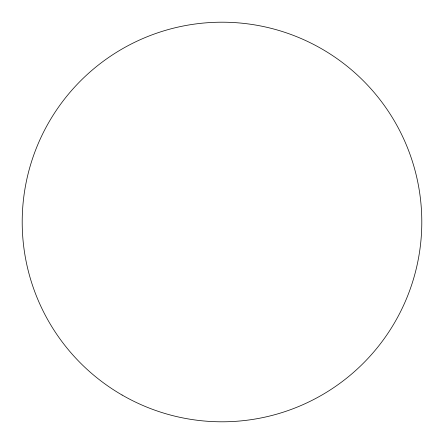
<?xml version="1.0" encoding="UTF-8"?>
<svg xmlns="http://www.w3.org/2000/svg" width="444" height="444" viewBox="0 0 444 444"><rect width="100%" height="100%" fill="white"/><g stroke="black" fill="none" stroke-linecap="round" stroke-linejoin="round"><path stroke-width="0.67" d="M122.1 395.032A199.8 199.8 0 0 0 421.8 222A199.8 199.8 0 0 0 122.1 48.968A199.8 199.8 0 0 0 122.1 395.032"/></g></svg>
